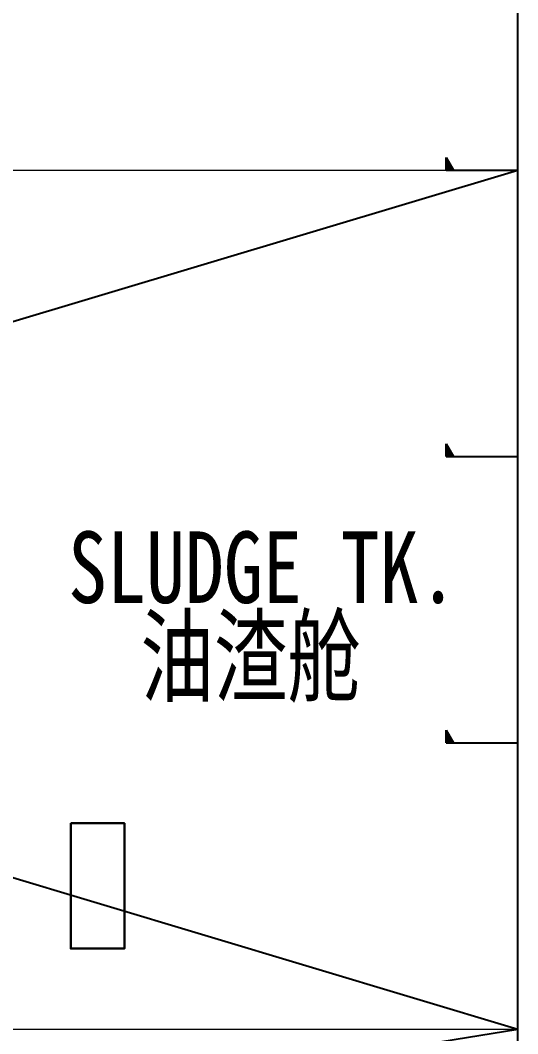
# Model space of a CAD drawing. Header units: millimetres. Extents: x -1838618 to -1600818, y -1770412 to -1553248.
# Drawn here: x -1801636 to -1800245, y -1695159 to -1692327 of the extents above; entities that cross this region are included whole.
import ezdxf
from ezdxf.enums import TextEntityAlignment as Align

# ---------------------------------------------------------------- set-up
doc = ezdxf.new("R2010")
doc.units = ezdxf.units.MM
doc.header["$LTSCALE"] = 100
doc.linetypes.add('ACAD_ISO04W100', pattern=[30, 24, -3, 0, -3])
doc.linetypes.add('DASHED', pattern=[0.75, 0.5, -0.25])
for name, color, linetype in [('11', 7, 'Continuous'), ('401texte', 4, 'Continuous'), ('402textc', 6, 'Continuous'), ('416grating', 9, 'Continuous'), ('图层2', 2, 'Continuous')]:
    doc.layers.add(name, color=color, linetype=linetype)
doc.layers.add('Vent', color=181, linetype='Continuous', lineweight=30)
doc.styles.add('HZ', font='romans.shx', dxfattribs={"width": 0.8, "height": 4, "bigfont": 'hzdx.shx'})
doc.styles.add('ROMANT', font='', dxfattribs={"width": 0.8})
doc.styles.get('ROMANT').set_extended_font_data('SimSun')

# ---------------------------------------------------------------- blocks, each defined once
blk = doc.blocks.new('A$C7F596DC5')
at = {"layer": 'Vent', "color": 2}
mesh = blk.add_polyface(dxfattribs=at)
corners = [(21950.6, -9025.1, 10100), (21950.6, -9025.1, 9750), (21950.6, -9375.1, 9750), (21950.6, -9375.1, 10100), (22100.6, -9025.1, 10000), (22100.6, -9025.1, 9750), (22100.6, -9375.1, 9750), (22100.6, -9375.1, 10000)]
mesh.append_faces([[corners[k] for k in face] for face in [(0, 4, 7, 3), (0, 4, 5, 1), (1, 5, 6, 2), (3, 7, 6, 2)]], dxfattribs={"color": 2})
blk = doc.blocks.new('UPPER PLATFORM')
at = {"layer": '图层2'}
for points in [[(-979.79, -7200.05), (-1000, -7200.05), (-1000, -7165.05)], [(-979.79, -8000.05), (-1000, -8000.05), (-1000, -7965.05)], [(-979.79, -8800.05), (-1000, -8800.05), (-1000, -8765.05)]]:
    blk.add_hatch(color=6, dxfattribs=at).paths.add_polyline_path(points)
at = {"color": 6, "linetype": 'DASHED', "ltscale": 13}
for p, q in [((-1000, -7200.05), (-1000, -7165.05)), ((-1000, -8000.05), (-1000, -7965.05)), ((-1000, -8800.05), (-1000, -8765.05))]:
    blk.add_line(p, q, dxfattribs=at)
at = {"color": 9, "linetype": 'ACAD_ISO04W100', "ltscale": 100}
for p, q in [((-8800, -7200), (-800, -9600)), ((-8800, -9600), (-800, -7200)), ((-12800, -11543.92), (-800, -9600))]:
    blk.add_line(p, q, dxfattribs=at)
at = {"color": 6, "linetype": 'DASHED', "ltscale": 8}
for p, q in [((-1000, -7200.05), (-800, -7200.05)), ((-1000, -8000.05), (-800, -8000.05)), ((-1000, -8800.05), (-800, -8800.05))]:
    blk.add_line(p, q, dxfattribs=at)
at = {"layer": '11', "color": 6, "linetype": 'Continuous', "lineweight": 20}
for p, q in [((-800, -14182.7), (-800.01, 14182.7)), ((-12791.48, -9600), (-800, -9600))]:
    blk.add_line(p, q, dxfattribs=at)
at = {"layer": '11', "color": 3, "linetype": 'Continuous', "lineweight": 20}
blk.add_line((-8800, -7200), (-800, -7200), dxfattribs=at)
at = {"layer": '图层2', "color": 6}
for p, q in [((-1000, -7165.05), (-979.79, -7200.05)), ((-1000, -7965.05), (-979.79, -8000.05)), ((-1000, -8765.05), (-979.79, -8800.05))]:
    blk.add_line(p, q, dxfattribs=at)
at = {"layer": '416grating', "lineweight": -3}
blk.add_blockref('A$C7F596DC5', (-24000, 0), dxfattribs=at)
at = {"layer": '401texte', "style": 'ROMANT', "width": 0.8}
blk.add_text('SLUDGE TK.', height=200, dxfattribs=at).set_placement((-1512.52, -8409.66), align=Align.CENTER)
at = {"layer": '402textc', "color": 2, "style": 'HZ', "width": 0.9}
blk.add_text('油渣舱', height=240, dxfattribs=at).set_placement((-1546.49, -8687.54), align=Align.CENTER)

msp = doc.modelspace()

# ---------------------------------------------------------------- linework, layer by layer
at = {"color": 6}
msp.add_line((-1800245.3, -1699728.5), (-1800245.4, -1671363.1), dxfattribs=at)

# ---------------------------------------------------------------- block references
at = {"color": 9, "linetype": 'ACAD_ISO04W100'}
msp.add_blockref('UPPER PLATFORM', (-1799445.3, -1685545.7), dxfattribs=at)

doc.saveas('drawing.dxf')
